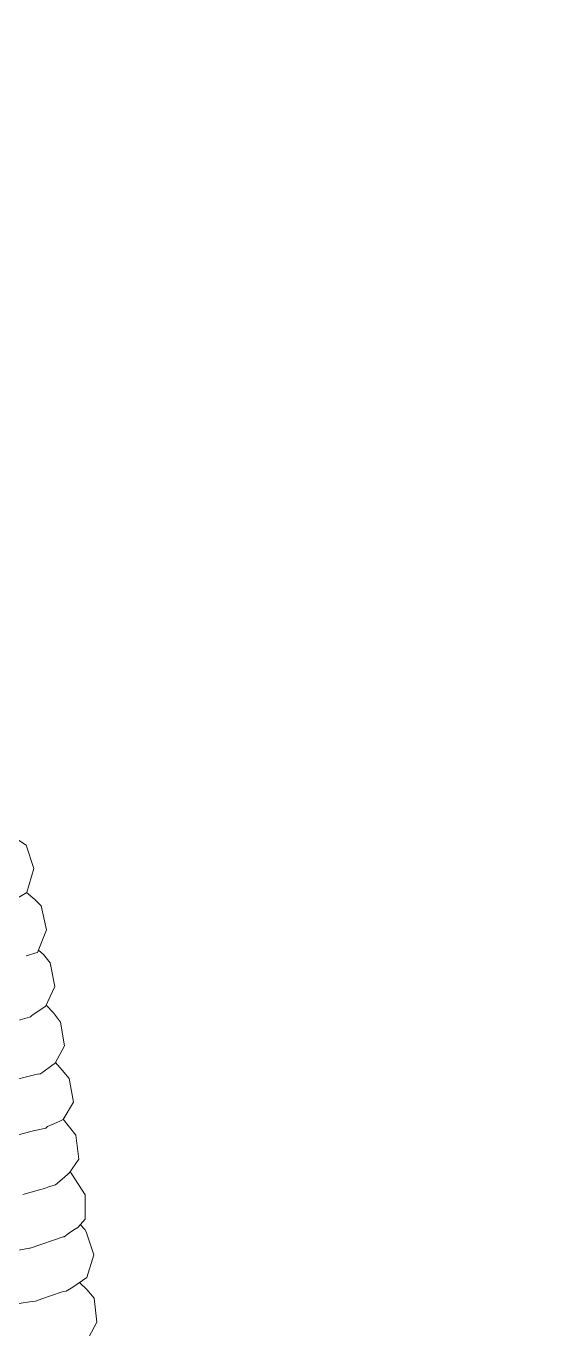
# Model space of a CAD drawing. Header units: centimetres. Extents: x 5488 to 20269, y -31398 to -19684.
# Drawn here: x 6362.61 to 6371.72, y -23767.71 to -23745.15 of the extents above; entities that cross this region are included whole.
import ezdxf

# ---------------------------------------------------------------- set-up
doc = ezdxf.new("R2010")
doc.units = ezdxf.units.CM
doc.layers.add('xxx_Auto_Kaplama_Ahşap Tarama', color=16, linetype='Continuous', lineweight=5)
doc.layers.add('xxx_Auto_Tefris_Tefris', color=32, linetype='Continuous', lineweight=15)

# ---------------------------------------------------------------- blocks, each defined once
blk = doc.blocks.new('trtetre')
at = {"color": 0, "linetype": 'ByBlock'}
for points in [[(396.275, 57.968), (396.561, 58.155)], [(396.143, 57.563), (396.275, 57.968)], [(396.263, 57.149), (396.143, 57.563)], [(396.124, 57.028), (396.27, 57.145)], [(396.263, 57.149), (396.532, 56.984)], [(395.921, 56.501), (396.013, 56.916)], [(396.124, 57.028), (396.013, 56.916)], [(396.079, 56.111), (395.921, 56.501)], [(395.973, 56.075), (395.86, 55.929)], [(395.973, 56.075), (396.063, 56.15)], [(396.083, 56.109), (396.079, 56.111)], [(396.083, 56.109), (396.277, 56.052)], [(395.781, 55.517), (395.86, 55.929)], [(395.938, 55.172), (395.781, 55.517)], [(395.803, 55.061), (395.681, 54.903)], [(395.803, 55.061), (395.928, 55.194)], [(395.943, 55.175), (395.938, 55.172)], [(395.968, 55.158), (395.943, 55.175)], [(395.968, 55.158), (396.152, 55.035)], [(395.61, 54.493), (395.681, 54.903)], [(396.152, 55.035), (396.185, 55.013)], [(396.185, 55.013), (396.197, 54.997)], [(396.199, 54.997), (396.197, 54.997)], [(396.199, 54.997), (396.218, 54.991)], [(396.218, 54.991), (396.748, 54.84)], [(395.773, 54.191), (395.61, 54.493)], [(395.765, 54.205), (395.653, 54.072)], [(395.775, 54.194), (395.773, 54.191)], [(395.828, 54.153), (395.775, 54.194)], [(395.828, 54.153), (395.988, 54.039)], [(395.457, 53.515), (395.53, 53.924)], [(395.653, 54.072), (395.53, 53.924)], [(395.988, 54.039), (396.037, 54.003)], [(396.058, 54.008), (396.037, 54.003)], [(396.151, 53.983), (396.058, 54.008)], [(396.151, 53.983), (396.564, 53.88)], [(395.635, 53.217), (395.457, 53.515)], [(395.415, 52.945), (395.633, 53.22)], [(395.705, 53.181), (395.635, 53.217)], [(395.705, 53.181), (395.906, 53.093)], [(395.906, 53.093), (395.909, 53.092)], [(395.909, 53.092), (395.937, 53.067)], [(396.095, 53.033), (395.937, 53.067)], [(396.128, 53.024), (396.095, 53.033)], [(396.128, 53.024), (396.496, 52.928)], [(395.415, 52.945), (395.363, 52.53)], [(395.532, 52.287), (395.363, 52.53)], [(395.251, 51.914), (395.483, 52.273)], [(395.511, 52.317), (395.483, 52.273)], [(395.534, 52.286), (395.532, 52.287)], [(395.553, 52.27), (395.534, 52.286)], [(395.613, 52.218), (395.553, 52.27)], [(395.613, 52.218), (395.768, 52.085)], [(395.255, 51.493), (395.251, 51.914)], [(395.77, 52.085), (395.768, 52.085)], [(395.901, 52.044), (395.77, 52.085)], [(395.96, 52.025), (395.901, 52.044)], [(395.96, 52.025), (396.043, 52.001)], [(396.043, 52.001), (396.334, 51.916)], [(395.255, 51.493), (395.38, 51.35)], [(395.101, 50.874), (395.236, 51.27)], [(395.236, 51.27), (395.258, 51.311)], [(395.258, 51.311), (395.338, 51.398)], [(395.448, 51.305), (395.38, 51.35)], [(395.54, 51.241), (395.448, 51.305)], [(395.54, 51.241), (395.618, 51.183)], [(395.633, 51.183), (395.618, 51.183)], [(395.784, 51.132), (395.633, 51.183)], [(396.019, 51.052), (395.784, 51.132)], [(396.019, 51.052), (396.207, 50.99)], [(396.22, 50.99), (396.207, 50.99)], [(396.404, 50.954), (396.22, 50.99)], [(395.222, 50.482), (395.101, 50.874)], [(395.222, 50.482), (395.467, 50.315)], [(395.223, 50.273), (395.351, 50.394)], [(395.467, 50.315), (395.584, 50.247)], [(395.053, 49.71), (395.098, 50.125)], [(395.223, 50.273), (395.098, 50.125)], [(395.626, 50.238), (395.584, 50.247)], [(395.666, 50.229), (395.626, 50.238)], [(396.001, 50.11), (395.666, 50.229)], [(396.001, 50.11), (396.116, 50.07)], [(396.163, 50.067), (396.116, 50.07)], [(396.22, 50.063), (396.163, 50.067)], [(396.723, 49.979), (396.22, 50.063)], [(395.235, 49.363), (395.053, 49.71)]]:
    blk.add_lwpolyline(points, dxfattribs=at)
blk = doc.blocks.new('koltukrewrweewr')
at = {"xscale": -1, "rotation": 270}
blk.add_blockref('trtetre', (-925.958, -51.65), dxfattribs=at)

msp = doc.modelspace()

# ---------------------------------------------------------------- hatches: boundary and pattern name
at = {"layer": 'xxx_Auto_Kaplama_Ahşap Tarama'}
h = msp.add_hatch(dxfattribs=at)
h.set_pattern_fill('AR-CONC', color=256, scale=0.5)
h.set_pattern_definition([(50, (809.53, -3617.59), (91.09233, -7.96954), [9.525, -104.775]), (355, (809.53, -3617.59), (-17.6217, 95.52842), [7.62, -83.8203]), (100.45144, (817.12, -3618.255), (73.47062, 87.55888), [8.095, -89.04512]), (46.1842, (809.53, -3592.19), (135.5395, -21.02116), [14.2875, -157.1625]), (96.63556, (820.83, -3593.94), (118.70207, 123.71306), [12.1425, -133.5678]), (351.18415, (809.53, -3592.19), (118.70207, 123.71306), [11.43, -125.72987]), (21, (822.23, -3598.54), (75.8072, -51.1326), [9.525, -104.775]), (326, (822.23, -3598.54), (30.901, 92.09398), [7.62, -83.82]), (71.45144, (828.55, -3602.8), (106.7082, 40.96138), [8.095, -89.04497]), (37.5, (809.53, -3617.59), (1.5443, 42.27752), [0, -82.804, 0, -85.09, 0, -84.1375]), (7.5, (809.53, -3617.59), (33.40983, 50.09029), [0, -48.514, 0, -80.899, 0, -32.0675]), (327.5, (781.21, -3617.59), (67.795298, -2.864372), [0, -31.75, 0, -99.06, 0, -131.445]), (317.5, (768.51, -3617.59), (74.06459, 12.71325), [0, -41.275, 0, -65.786, 0, -93.345])])
edge = h.paths.add_edge_path()
edge.add_line((9312.934, -27555.319), (9330.626, -27555.319))
edge.add_arc((9330.626, -27548.319), 7, 270, 349.5592)
edge.add_arc((-12655703.852, 2009176.564), 12827763.879, 350.8642093147, 350.8644691226)
edge.add_line((9346.746, -27492.157), (9332.45, -27492.157))
edge.add_line((9332.45, -27492.157), (9332.449, -27061.102))
edge.add_line((9332.449, -27061.102), (9346.746, -27061.102))
edge.add_arc((-12660642.429, -2064524.007), 12832765.905, 9.1355309233, 9.1357906395)
edge.add_arc((9330.626, -27004.939), 7, 10.4408, 90)
edge.add_line((9330.626, -26997.939), (9312.934, -26997.939))
edge.add_arc((9312.934, -27004.939), 7, 90, 170.4864)
edge.add_arc((10864.464, -27276.629), 1582.138, 170.069442, 189.930558)
edge.add_arc((9312.934, -27548.319), 7, 189.5136, 270)

# ---------------------------------------------------------------- block references
at = {"layer": 'xxx_Auto_Tefris_Tefris', "rotation": 90}
msp.add_blockref('koltukrewrweewr', (6707.237, -22891.342), dxfattribs=at)

doc.saveas('drawing.dxf')
